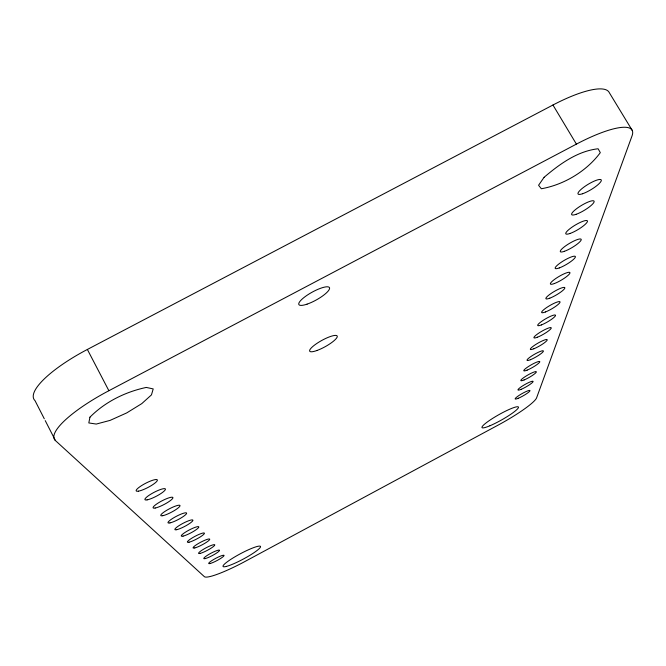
<?xml version="1.0" encoding="UTF-8"?>
<svg xmlns="http://www.w3.org/2000/svg" width="666" height="666" viewBox="0 0 666 666"><rect width="100%" height="100%" fill="white"/><g stroke="black" fill="none" stroke-linecap="round" stroke-linejoin="round"><path stroke-width="1" d="M55.436 440.584A74.142 18.34 -27.1 0 1 108.883 390.717L576.406 144.122A73.152 17.458 -31.3 0 1 632.034 135.881L536.646 397.727A41.85 5.927 -29.4 0 1 498.051 425.149L245.546 561.18A42.466 6.061 -28.1 0 1 204.345 576.639L55.436 440.584L45.23 420.612M44.297 418.789L35.015 400.641A73.768 20.072 -26.9 0 1 87.371 349.459L552.955 105.012A72.794 19.106 -31.6 0 1 609.323 92.699L632.275 130.453M552.955 105.012L576.406 144.122M87.371 349.459L108.883 390.717M89.943 417.182L88.811 422.943L96.27 424.059L110.115 420.379L126.69 412.928L141.75 403.646L151.465 394.88L153.205 388.919L146.287 387.429C125.325 391.891 105.086 401.864 89.943 417.182M544.097 177.298L538.569 185.273L541.358 188.753C564.002 184.757 586.629 171.17 600.316 152.639L598.11 148.768C577.397 151.107 559.573 164.144 544.097 177.298M570.113 233.441A12.562 2.631 -30.9 0 0 587.404 221.628A12.562 2.631 -30.9 0 0 572.31 226.964A12.562 2.631 -30.9 0 0 570.113 233.441M576.115 214.31A13.045 2.822 -31 0 0 594.08 201.964A13.045 2.822 -31 0 0 578.479 207.351A13.045 2.822 -31 0 0 576.115 214.31M189.077 542.182A9.632 1.573 -27.8 0 0 203.779 534.315A9.632 1.573 -27.8 0 0 194.813 536.438A9.632 1.573 -27.8 0 0 189.077 542.182M183.067 536.113A9.907 1.665 -27.7 0 0 198.177 528.03A9.907 1.665 -27.7 0 0 188.911 530.153A9.907 1.665 -27.7 0 0 183.067 536.113M176.698 529.695A10.19 1.765 -27.7 0 0 192.258 521.386A10.19 1.765 -27.7 0 0 182.667 523.509A10.19 1.765 -27.7 0 0 176.698 529.695M169.963 522.902A10.498 1.865 -27.6 0 0 185.981 514.343A10.498 1.865 -27.6 0 0 176.049 516.475A10.498 1.865 -27.6 0 0 169.963 522.902M162.812 515.692A10.822 1.981 -27.6 0 0 179.329 506.884A10.822 1.981 -27.6 0 0 169.031 508.999A10.822 1.981 -27.6 0 0 162.812 515.692M155.211 508.025A11.164 2.106 -27.5 0 0 172.253 498.951A11.164 2.106 -27.5 0 0 161.563 501.057A11.164 2.106 -27.5 0 0 155.211 508.025M147.119 499.866A11.53 2.248 -27.5 0 0 164.727 490.501A11.53 2.248 -27.5 0 0 153.605 492.59A11.53 2.248 -27.5 0 0 147.119 499.866M138.486 491.158A11.921 2.398 -27.4 0 0 156.685 481.485A11.921 2.398 -27.4 0 0 145.113 483.558A11.921 2.398 -27.4 0 0 138.486 491.158M582.575 193.739A13.561 3.039 -31.2 0 0 601.256 180.802A13.561 3.039 -31.2 0 0 585.123 186.247A13.561 3.039 -31.2 0 0 582.575 193.739M489.96 425.749A20.921 2.964 -29.4 0 0 518.456 407.525A20.921 2.964 -29.4 0 0 492.266 418.623A20.921 2.964 -29.4 0 0 489.96 425.749M226.415 566.408A21.229 3.03 -28.1 0 0 258.816 549.025A21.229 3.03 -28.1 0 0 240.001 553.962A21.229 3.03 -28.1 0 0 226.415 566.408M307.084 304.137A17.483 4.412 -29 0 0 329.578 288.003A17.483 4.412 -29 0 0 305.811 296.145A17.483 4.412 -29 0 0 307.084 304.137M317.033 350.466A15.693 3.555 -28.9 0 0 337.271 336.288A15.693 3.555 -28.9 0 0 316.009 344.022A15.693 3.555 -28.9 0 0 317.033 350.466M564.51 251.273A12.121 2.464 -30.7 0 0 581.185 239.951A12.121 2.464 -30.7 0 0 566.558 245.23A12.121 2.464 -30.7 0 0 564.51 251.273M559.282 267.932A11.713 2.306 -30.5 0 0 575.374 257.076A11.713 2.306 -30.5 0 0 561.197 262.287A11.713 2.306 -30.5 0 0 559.282 267.932M554.378 283.541A11.322 2.165 -30.4 0 0 569.938 273.102A11.322 2.165 -30.4 0 0 556.177 278.246A11.322 2.165 -30.4 0 0 554.378 283.541M549.775 298.185A10.964 2.031 -30.3 0 0 564.826 288.137A10.964 2.031 -30.3 0 0 551.465 293.215A10.964 2.031 -30.3 0 0 549.775 298.185M545.454 311.963A10.631 1.915 -30.2 0 0 560.031 302.272A10.631 1.915 -30.2 0 0 547.036 307.284A10.631 1.915 -30.2 0 0 545.454 311.963M541.375 324.933A10.315 1.807 -30.1 0 0 555.511 315.584A10.315 1.807 -30.1 0 0 542.873 320.529A10.315 1.807 -30.1 0 0 541.375 324.933M537.529 337.179A10.015 1.707 -30 0 0 551.248 328.147A10.015 1.707 -30 0 0 538.944 333.017A10.015 1.707 -30 0 0 537.529 337.179M533.899 348.751A9.732 1.615 -29.9 0 0 547.219 340.018A9.732 1.615 -29.9 0 0 535.231 344.813A9.732 1.615 -29.9 0 0 533.899 348.751M530.452 359.707A9.466 1.532 -29.9 0 0 543.406 351.248A9.466 1.532 -29.9 0 0 531.718 355.977A9.466 1.532 -29.9 0 0 530.452 359.707M527.197 370.096A9.216 1.449 -29.8 0 0 539.793 361.896A9.216 1.449 -29.8 0 0 528.396 366.558A9.216 1.449 -29.8 0 0 527.197 370.096M524.092 379.953A8.974 1.382 -29.7 0 0 536.363 372.003A8.974 1.382 -29.7 0 0 525.233 376.598A8.974 1.382 -29.7 0 0 524.092 379.953M521.153 389.327A8.75 1.315 -29.7 0 0 533.108 381.61A8.75 1.315 -29.7 0 0 522.236 386.138A8.75 1.315 -29.7 0 0 521.153 389.327M518.348 398.251A8.541 1.249 -29.6 0 0 530.003 390.751A8.541 1.249 -29.6 0 0 519.38 395.213A8.541 1.249 -29.6 0 0 518.348 398.251M210.206 563.486A8.683 1.282 -27.9 0 0 223.451 556.376A8.683 1.282 -27.9 0 0 215.509 558.458A8.683 1.282 -27.9 0 0 210.206 563.486M205.319 558.566A8.908 1.349 -27.9 0 0 218.906 551.273A8.908 1.349 -27.9 0 0 210.722 553.371A8.908 1.349 -27.9 0 0 205.319 558.566M200.183 553.388A9.133 1.415 -27.9 0 0 214.119 545.912A9.133 1.415 -27.9 0 0 205.694 548.018A9.133 1.415 -27.9 0 0 200.183 553.388M194.78 547.935A9.382 1.49 -27.8 0 0 209.091 540.268A9.382 1.49 -27.8 0 0 200.399 542.382A9.382 1.49 -27.8 0 0 194.78 547.935"/></g></svg>
